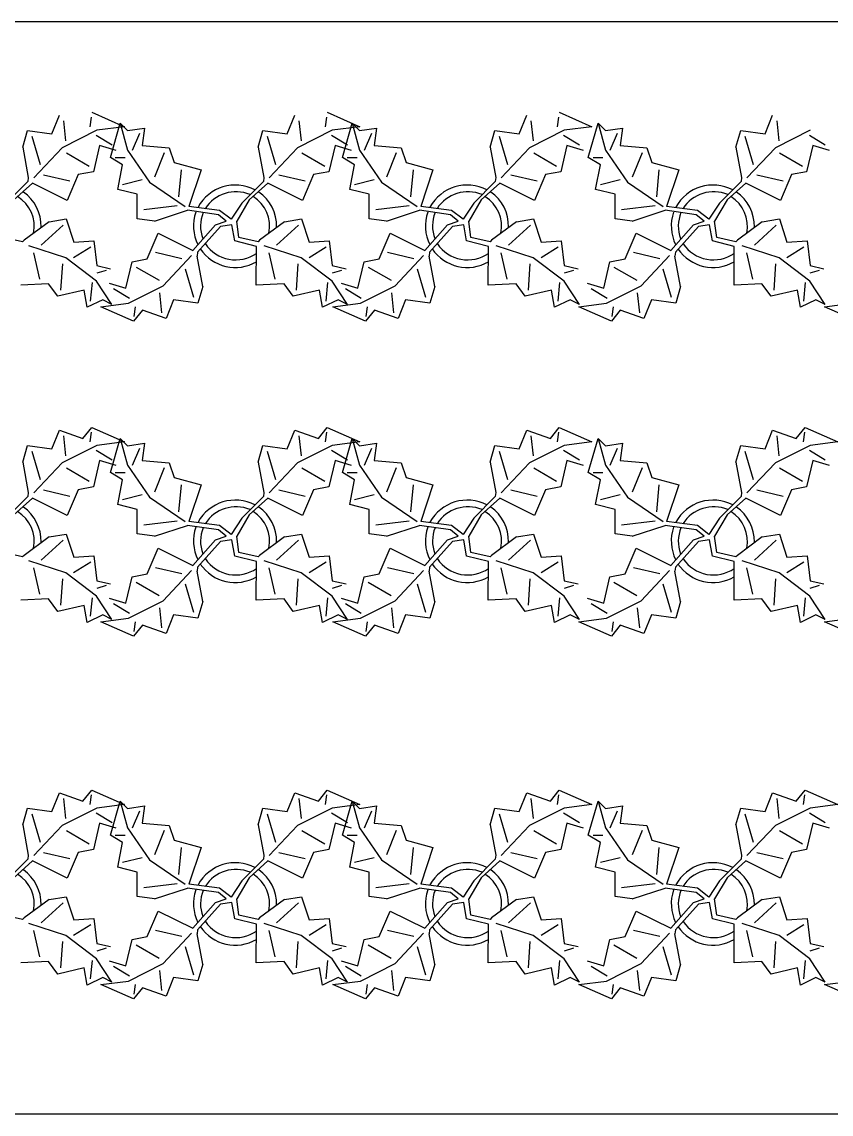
# Model space of a CAD drawing. Header units: inches. Extents: x 8624 to 20537, y 780 to 7738.
# Drawn here: x 10170.1 to 10287, y 7155.8 to 7313.6 of the extents above; entities that cross this region are included whole.
import ezdxf

# ---------------------------------------------------------------- set-up
doc = ezdxf.new("R2010")
doc.units = ezdxf.units.IN
doc.header["$MEASUREMENT"] = 0

msp = doc.modelspace()

# ---------------------------------------------------------------- linework, layer by layer
for p, q in [((10573.53, 7313.57), (9162.9, 7313.57)), ((10573.53, 7155.82), (9175.53, 7155.82))]:
    msp.add_line(p, q)
at = {"color": 114, "linetype": 'Continuous'}
for p, q in [((10180.19, 7300.5), (10184.9, 7298.41)), ((10214.19, 7300.5), (10218.9, 7298.41)), ((10247.69, 7300.5), (10252.4, 7298.41)), ((10174.4, 7297.39), (10175.49, 7300.09)), ((10176.09, 7299.29), (10176.4, 7296.39)), ((10180.09, 7299.8), (10179.9, 7298.4)), ((10182.86, 7293.97), (10184.28, 7298.92)), ((10184.28, 7298.92), (10185.34, 7295.03)), ((10184.28, 7298.92), (10185.34, 7297.86)), ((10208.4, 7297.39), (10209.49, 7300.09)), ((10210.09, 7299.29), (10210.4, 7296.39)), ((10214.09, 7299.8), (10213.9, 7298.4)), ((10216.36, 7293.97), (10217.78, 7298.92)), ((10217.78, 7298.92), (10218.84, 7295.03)), ((10217.78, 7298.92), (10218.84, 7297.86)), ((10241.9, 7297.39), (10242.99, 7300.09)), ((10243.59, 7299.29), (10243.9, 7296.39)), ((10247.59, 7299.8), (10247.4, 7298.4)), ((10251.86, 7293.97), (10253.28, 7298.92)), ((10253.28, 7298.92), (10254.34, 7295.03)), ((10253.28, 7298.92), (10254.34, 7297.86)), ((10277.4, 7297.39), (10278.49, 7300.09)), ((10279.09, 7299.29), (10279.4, 7296.39)), ((10170.2, 7295.48), (10170.9, 7297.88)), ((10170.9, 7297.88), (10174.4, 7297.39)), ((10180.9, 7297.9), (10175.9, 7295.39)), ((10184.9, 7298.41), (10180.9, 7297.9)), ((10185.34, 7297.86), (10187.81, 7298.21)), ((10186.05, 7295.03), (10187.11, 7297.5)), ((10187.81, 7298.21), (10187.46, 7295.73)), ((10204.2, 7295.48), (10204.9, 7297.88)), ((10204.9, 7297.88), (10208.4, 7297.39)), ((10214.9, 7297.9), (10209.9, 7295.39)), ((10218.9, 7298.41), (10214.9, 7297.9)), ((10218.84, 7297.86), (10221.31, 7298.21)), ((10219.55, 7295.03), (10220.61, 7297.5)), ((10221.31, 7298.21), (10220.96, 7295.73)), ((10237.7, 7295.48), (10238.4, 7297.88)), ((10238.4, 7297.88), (10241.9, 7297.39)), ((10248.4, 7297.9), (10243.4, 7295.39)), ((10252.4, 7298.41), (10248.4, 7297.9)), ((10254.34, 7297.86), (10256.81, 7298.21)), ((10255.05, 7295.03), (10256.11, 7297.5)), ((10256.81, 7298.21), (10256.46, 7295.73)), ((10273.2, 7295.48), (10273.9, 7297.88)), ((10273.9, 7297.88), (10277.4, 7297.39)), ((10283.9, 7297.9), (10278.9, 7295.39)), ((10171.5, 7297.08), (10172.71, 7292.98)), ((10181.3, 7295.7), (10180.41, 7291.9)), ((10180.8, 7297.2), (10183.1, 7295.81)), ((10183.7, 7295.01), (10181.3, 7295.7)), ((10187.46, 7295.73), (10191.35, 7295.38)), ((10205.5, 7297.08), (10206.71, 7292.98)), ((10215.3, 7295.7), (10214.41, 7291.9)), ((10214.8, 7297.2), (10217.1, 7295.81)), ((10217.7, 7295.01), (10215.3, 7295.7)), ((10220.96, 7295.73), (10224.85, 7295.38)), ((10239, 7297.08), (10240.21, 7292.98)), ((10248.8, 7295.7), (10247.91, 7291.9)), ((10248.3, 7297.2), (10250.6, 7295.81)), ((10251.2, 7295.01), (10248.8, 7295.7)), ((10256.46, 7295.73), (10260.35, 7295.38)), ((10274.5, 7297.08), (10275.71, 7292.98)), ((10284.3, 7295.7), (10283.41, 7291.9)), ((10283.8, 7297.2), (10286.1, 7295.81)), ((10286.7, 7295.01), (10284.3, 7295.7)), ((10170.2, 7295.48), (10171.01, 7291.08)), ((10175.9, 7295.39), (10171.79, 7291.05)), ((10179.81, 7292.7), (10176.51, 7294.59)), ((10185.34, 7295.03), (10188.52, 7290.43)), ((10190.64, 7294.67), (10189.23, 7291.14)), ((10191.35, 7295.38), (10192.06, 7293.26)), ((10204.2, 7295.48), (10205.01, 7291.08)), ((10209.9, 7295.39), (10205.79, 7291.05)), ((10213.81, 7292.7), (10210.51, 7294.59)), ((10218.84, 7295.03), (10222.02, 7290.43)), ((10224.14, 7294.67), (10222.73, 7291.14)), ((10224.85, 7295.38), (10225.56, 7293.26)), ((10237.7, 7295.48), (10238.51, 7291.08)), ((10243.4, 7295.39), (10239.29, 7291.05)), ((10247.31, 7292.7), (10244.01, 7294.59)), ((10254.34, 7295.03), (10257.52, 7290.43)), ((10259.64, 7294.67), (10258.23, 7291.14)), ((10260.35, 7295.38), (10261.06, 7293.26)), ((10273.2, 7295.48), (10274.01, 7291.08)), ((10278.9, 7295.39), (10274.79, 7291.05)), ((10282.81, 7292.7), (10279.51, 7294.59)), ((10184.63, 7292.91), (10182.86, 7293.97)), ((10183.57, 7293.97), (10184.99, 7293.97)), ((10183.92, 7289.37), (10184.63, 7292.91)), ((10192.06, 7293.26), (10195.95, 7292.2)), ((10218.13, 7292.91), (10216.36, 7293.97)), ((10217.07, 7293.97), (10218.49, 7293.97)), ((10217.42, 7289.37), (10218.13, 7292.91)), ((10225.56, 7293.26), (10229.45, 7292.2)), ((10253.63, 7292.91), (10251.86, 7293.97)), ((10252.57, 7293.97), (10253.99, 7293.97)), ((10252.92, 7289.37), (10253.63, 7292.91)), ((10261.06, 7293.26), (10264.95, 7292.2)), ((10171.01, 7291.08), (10170.95, 7290.51)), ((10173.21, 7291.49), (10177.01, 7290.59)), ((10178.21, 7291.5), (10176.62, 7287.79)), ((10180.41, 7291.9), (10178.21, 7291.5)), ((10192.76, 7288.31), (10193.12, 7292.2)), ((10195.95, 7292.2), (10194.18, 7286.9)), ((10205.01, 7291.08), (10204.95, 7290.51)), ((10207.21, 7291.49), (10211.01, 7290.59)), ((10212.21, 7291.5), (10210.62, 7287.79)), ((10214.41, 7291.9), (10212.21, 7291.5)), ((10226.26, 7288.31), (10226.62, 7292.2)), ((10229.45, 7292.2), (10227.68, 7286.9)), ((10238.51, 7291.08), (10238.45, 7290.51)), ((10240.71, 7291.49), (10244.51, 7290.59)), ((10245.71, 7291.5), (10244.12, 7287.79)), ((10247.91, 7291.9), (10245.71, 7291.5)), ((10261.76, 7288.31), (10262.12, 7292.2)), ((10264.95, 7292.2), (10263.18, 7286.9)), ((10274.01, 7291.08), (10273.95, 7290.51)), ((10276.21, 7291.49), (10280.01, 7290.59)), ((10281.21, 7291.5), (10279.62, 7287.79)), ((10283.41, 7291.9), (10281.21, 7291.5)), ((10170.95, 7290.51), (10167.83, 7287.39)), ((10168.91, 7287.85), (10171.62, 7290.28)), ((10176.62, 7287.79), (10171.62, 7290.28)), ((10184.63, 7290.08), (10187.46, 7290.79)), ((10188.52, 7290.43), (10193.67, 7286.91)), ((10204.95, 7290.51), (10201.83, 7287.39)), ((10202.91, 7287.85), (10205.62, 7290.28)), ((10210.62, 7287.79), (10205.62, 7290.28)), ((10218.13, 7290.08), (10220.96, 7290.79)), ((10222.02, 7290.43), (10227.17, 7286.91)), ((10238.45, 7290.51), (10235.33, 7287.39)), ((10236.41, 7287.85), (10239.12, 7290.28)), ((10244.12, 7287.79), (10239.12, 7290.28)), ((10253.63, 7290.08), (10256.46, 7290.79)), ((10257.52, 7290.43), (10262.67, 7286.91)), ((10273.95, 7290.51), (10270.83, 7287.39)), ((10271.91, 7287.85), (10274.62, 7290.28)), ((10279.62, 7287.79), (10274.62, 7290.28)), ((10186.75, 7288.66), (10183.92, 7289.37)), ((10186.75, 7285.13), (10186.75, 7288.66)), ((10202.91, 7287.85), (10201.11, 7284.79)), ((10220.25, 7288.66), (10217.42, 7289.37)), ((10220.25, 7285.13), (10220.25, 7288.66)), ((10236.41, 7287.85), (10234.61, 7284.79)), ((10255.75, 7288.66), (10252.92, 7289.37)), ((10255.75, 7285.13), (10255.75, 7288.66)), ((10271.91, 7287.85), (10270.11, 7284.79)), ((10192.53, 7286.98), (10187.69, 7286.4)), ((10189.23, 7284.77), (10193.99, 7286.35)), ((10198.47, 7285.7), (10193.99, 7286.35)), ((10198.64, 7286.33), (10194.18, 7286.9)), ((10200.3, 7285.05), (10198.64, 7286.33)), ((10201.83, 7287.39), (10200.3, 7285.05)), ((10226.03, 7286.98), (10221.19, 7286.4)), ((10222.73, 7284.77), (10227.49, 7286.35)), ((10231.97, 7285.7), (10227.49, 7286.35)), ((10232.14, 7286.33), (10227.68, 7286.9)), ((10233.8, 7285.05), (10232.14, 7286.33)), ((10235.33, 7287.39), (10233.8, 7285.05)), ((10261.53, 7286.98), (10256.69, 7286.4)), ((10258.23, 7284.77), (10262.99, 7286.35)), ((10267.47, 7285.7), (10262.99, 7286.35)), ((10267.64, 7286.33), (10263.18, 7286.9)), ((10269.3, 7285.05), (10267.64, 7286.33)), ((10270.83, 7287.39), (10269.3, 7285.05)), ((10174.01, 7284.68), (10170.41, 7282.02)), ((10174.01, 7284.68), (10176.47, 7285.1)), ((10176.47, 7285.1), (10177.57, 7281.74)), ((10189.23, 7284.77), (10186.75, 7285.13)), ((10198.06, 7284.26), (10199.59, 7284.79)), ((10199.59, 7284.79), (10198.47, 7285.7)), ((10201.42, 7282.44), (10201.11, 7284.79)), ((10208.01, 7284.68), (10204.41, 7282.02)), ((10208.01, 7284.68), (10210.47, 7285.1)), ((10210.47, 7285.1), (10211.57, 7281.74)), ((10222.73, 7284.77), (10220.25, 7285.13)), ((10231.56, 7284.26), (10233.09, 7284.79)), ((10233.09, 7284.79), (10231.97, 7285.7)), ((10234.92, 7282.44), (10234.61, 7284.79)), ((10241.51, 7284.68), (10237.91, 7282.02)), ((10241.51, 7284.68), (10243.97, 7285.1)), ((10243.97, 7285.1), (10245.07, 7281.74)), ((10258.23, 7284.77), (10255.75, 7285.13)), ((10267.06, 7284.26), (10268.59, 7284.79)), ((10268.59, 7284.79), (10267.47, 7285.7)), ((10270.42, 7282.44), (10270.11, 7284.79)), ((10277.01, 7284.68), (10273.41, 7282.02)), ((10277.01, 7284.68), (10279.47, 7285.1)), ((10279.47, 7285.1), (10280.57, 7281.74)), ((10176.02, 7284.21), (10172.87, 7281.33)), ((10194.79, 7280.55), (10198.06, 7284.26)), ((10198.77, 7284), (10195.45, 7280.32)), ((10200.4, 7284.26), (10198.77, 7284)), ((10200.81, 7281.92), (10200.4, 7284.26)), ((10210.02, 7284.21), (10206.87, 7281.33)), ((10228.29, 7280.55), (10231.56, 7284.26)), ((10232.27, 7284), (10228.95, 7280.32)), ((10233.9, 7284.26), (10232.27, 7284)), ((10234.31, 7281.92), (10233.9, 7284.26)), ((10243.52, 7284.21), (10240.37, 7281.33)), ((10263.79, 7280.55), (10267.06, 7284.26)), ((10267.77, 7284), (10264.45, 7280.32)), ((10269.4, 7284.26), (10267.77, 7284)), ((10269.81, 7281.92), (10269.4, 7284.26)), ((10279.02, 7284.21), (10275.87, 7281.33)), ((10170.19, 7281.8), (10167.42, 7282.44)), ((10170.41, 7282.02), (10170.19, 7281.8)), ((10177.57, 7281.74), (10180.48, 7281.94)), ((10180.48, 7281.94), (10180.9, 7278.36)), ((10188.19, 7279.33), (10189.78, 7283.04)), ((10189.78, 7283.04), (10194.79, 7280.55)), ((10203.96, 7281.13), (10200.81, 7281.92)), ((10201.42, 7282.44), (10201.42, 7282.44)), ((10204.19, 7281.8), (10201.42, 7282.44)), ((10204.41, 7282.02), (10204.19, 7281.8)), ((10211.57, 7281.74), (10214.48, 7281.94)), ((10214.48, 7281.94), (10214.9, 7278.36)), ((10221.69, 7279.33), (10223.28, 7283.04)), ((10223.28, 7283.04), (10228.29, 7280.55)), ((10237.46, 7281.13), (10234.31, 7281.92)), ((10234.92, 7282.44), (10234.92, 7282.44)), ((10237.69, 7281.8), (10234.92, 7282.44)), ((10237.91, 7282.02), (10237.69, 7281.8)), ((10245.07, 7281.74), (10247.98, 7281.94)), ((10247.98, 7281.94), (10248.4, 7278.36)), ((10257.19, 7279.33), (10258.78, 7283.04)), ((10258.78, 7283.04), (10263.79, 7280.55)), ((10272.96, 7281.13), (10269.81, 7281.92)), ((10270.42, 7282.44), (10270.42, 7282.44)), ((10273.19, 7281.8), (10270.42, 7282.44)), ((10273.41, 7282.02), (10273.19, 7281.8)), ((10280.57, 7281.74), (10283.48, 7281.94)), ((10283.48, 7281.94), (10283.9, 7278.36)), ((10176.43, 7279.51), (10171.08, 7281.24)), ((10171.74, 7280.22), (10172.61, 7276.41)), ((10180.02, 7281.05), (10177.55, 7279.51)), ((10193.19, 7279.35), (10189.39, 7280.24)), ((10195.45, 7280.32), (10195.39, 7279.75)), ((10203.92, 7275.54), (10203.96, 7281.13)), ((10210.43, 7279.51), (10205.08, 7281.24)), ((10205.74, 7280.22), (10206.61, 7276.41)), ((10214.02, 7281.05), (10211.55, 7279.51)), ((10226.69, 7279.35), (10222.89, 7280.24)), ((10228.95, 7280.32), (10228.89, 7279.75)), ((10237.42, 7275.54), (10237.46, 7281.13)), ((10243.93, 7279.51), (10238.58, 7281.24)), ((10239.24, 7280.22), (10240.11, 7276.41)), ((10247.52, 7281.05), (10245.05, 7279.51)), ((10262.19, 7279.35), (10258.39, 7280.24)), ((10264.45, 7280.32), (10264.39, 7279.75)), ((10272.92, 7275.54), (10272.96, 7281.13)), ((10279.43, 7279.51), (10274.08, 7281.24)), ((10274.74, 7280.22), (10275.61, 7276.41)), ((10283.02, 7281.05), (10280.55, 7279.51)), ((10175.73, 7274.82), (10175.98, 7278.62)), ((10180.88, 7276.13), (10176.43, 7279.51)), ((10180.9, 7278.36), (10182.9, 7277.9)), ((10185.1, 7275.13), (10185.99, 7278.93)), ((10185.99, 7278.93), (10188.19, 7279.33)), ((10190.5, 7275.44), (10194.6, 7279.83)), ((10196.2, 7275.35), (10195.39, 7279.75)), ((10209.73, 7274.82), (10209.98, 7278.62)), ((10214.88, 7276.13), (10210.43, 7279.51)), ((10214.9, 7278.36), (10216.9, 7277.9)), ((10218.6, 7275.13), (10219.49, 7278.93)), ((10219.49, 7278.93), (10221.69, 7279.33)), ((10224, 7275.44), (10228.1, 7279.83)), ((10229.7, 7275.35), (10228.89, 7279.75)), ((10243.23, 7274.82), (10243.48, 7278.62)), ((10248.38, 7276.13), (10243.93, 7279.51)), ((10248.4, 7278.36), (10250.4, 7277.9)), ((10254.1, 7275.13), (10254.99, 7278.93)), ((10254.99, 7278.93), (10257.19, 7279.33)), ((10259.5, 7275.44), (10263.6, 7279.83)), ((10265.2, 7275.35), (10264.39, 7279.75)), ((10278.73, 7274.82), (10278.98, 7278.62)), ((10283.88, 7276.13), (10279.43, 7279.51)), ((10283.9, 7278.36), (10285.9, 7277.9)), ((10182.23, 7277.68), (10180.89, 7277.25)), ((10186.59, 7278.13), (10189.9, 7276.24)), ((10194.9, 7273.75), (10193.69, 7277.85)), ((10216.23, 7277.68), (10214.89, 7277.25)), ((10220.09, 7278.13), (10223.4, 7276.24)), ((10228.4, 7273.75), (10227.19, 7277.85)), ((10249.73, 7277.68), (10248.39, 7277.25)), ((10255.59, 7278.13), (10258.9, 7276.24)), ((10263.9, 7273.75), (10262.69, 7277.85)), ((10285.23, 7277.68), (10283.89, 7277.25)), ((10173.94, 7275.73), (10169.92, 7275.54)), ((10175.27, 7273.93), (10173.94, 7275.73)), ((10180.21, 7275.91), (10179.96, 7273.23)), ((10183.09, 7272.76), (10180.88, 7276.13)), ((10182.7, 7275.82), (10185.1, 7275.13)), ((10185.5, 7272.93), (10190.5, 7275.44)), ((10196.2, 7275.35), (10195.5, 7272.95)), ((10207.94, 7275.73), (10203.92, 7275.54)), ((10209.27, 7273.93), (10207.94, 7275.73)), ((10214.21, 7275.91), (10213.96, 7273.23)), ((10217.09, 7272.76), (10214.88, 7276.13)), ((10216.2, 7275.82), (10218.6, 7275.13)), ((10219, 7272.93), (10224, 7275.44)), ((10229.7, 7275.35), (10229, 7272.95)), ((10241.44, 7275.73), (10237.42, 7275.54)), ((10242.77, 7273.93), (10241.44, 7275.73)), ((10247.71, 7275.91), (10247.46, 7273.23)), ((10250.59, 7272.76), (10248.38, 7276.13)), ((10251.7, 7275.82), (10254.1, 7275.13)), ((10254.5, 7272.93), (10259.5, 7275.44)), ((10265.2, 7275.35), (10264.5, 7272.95)), ((10276.94, 7275.73), (10272.92, 7275.54)), ((10278.27, 7273.93), (10276.94, 7275.73)), ((10283.21, 7275.91), (10282.96, 7273.23)), ((10286.09, 7272.76), (10283.88, 7276.13)), ((10179.08, 7274.8), (10175.27, 7273.93)), ((10179.51, 7272.34), (10179.08, 7274.8)), ((10185.6, 7273.63), (10183.3, 7275.02)), ((10190.31, 7271.54), (10190, 7274.44)), ((10213.08, 7274.8), (10209.27, 7273.93)), ((10213.51, 7272.34), (10213.08, 7274.8)), ((10219.1, 7273.63), (10216.8, 7275.02)), ((10223.81, 7271.54), (10223.5, 7274.44)), ((10246.58, 7274.8), (10242.77, 7273.93)), ((10247.01, 7272.34), (10246.58, 7274.8)), ((10254.6, 7273.63), (10252.3, 7275.02)), ((10259.31, 7271.54), (10259, 7274.44)), ((10282.08, 7274.8), (10278.27, 7273.93)), ((10282.51, 7272.34), (10282.08, 7274.8)), ((10181.75, 7273.44), (10179.51, 7272.34)), ((10181.5, 7272.42), (10185.5, 7272.93)), ((10186.21, 7270.33), (10181.5, 7272.42)), ((10183.09, 7272.76), (10181.75, 7273.44)), ((10186.31, 7271.03), (10186.5, 7272.43)), ((10192, 7273.44), (10190.91, 7270.74)), ((10195.5, 7272.95), (10192, 7273.44)), ((10215.75, 7273.44), (10213.51, 7272.34)), ((10215, 7272.42), (10219, 7272.93)), ((10219.71, 7270.33), (10215, 7272.42)), ((10217.09, 7272.76), (10215.75, 7273.44)), ((10219.81, 7271.03), (10220, 7272.43)), ((10225.5, 7273.44), (10224.41, 7270.74)), ((10229, 7272.95), (10225.5, 7273.44)), ((10249.25, 7273.44), (10247.01, 7272.34)), ((10250.59, 7272.76), (10249.25, 7273.44)), ((10250.5, 7272.42), (10254.5, 7272.93)), ((10255.21, 7270.33), (10250.5, 7272.42)), ((10255.31, 7271.03), (10255.5, 7272.43)), ((10261, 7273.44), (10259.91, 7270.74)), ((10264.5, 7272.95), (10261, 7273.44)), ((10284.75, 7273.44), (10282.51, 7272.34)), ((10286.09, 7272.76), (10284.75, 7273.44)), ((10286, 7272.42), (10290, 7272.93)), ((10290.71, 7270.33), (10286, 7272.42)), ((10187.5, 7271.93), (10186.21, 7270.33)), ((10190.91, 7270.74), (10187.5, 7271.93)), ((10221, 7271.93), (10219.71, 7270.33)), ((10224.41, 7270.74), (10221, 7271.93)), ((10256.5, 7271.93), (10255.21, 7270.33)), ((10259.91, 7270.74), (10256.5, 7271.93)), ((10178.9, 7253.4), (10180.19, 7255)), ((10180.19, 7255), (10184.9, 7252.91)), ((10212.9, 7253.4), (10214.19, 7255)), ((10214.19, 7255), (10218.9, 7252.91)), ((10246.4, 7253.4), (10247.69, 7255)), ((10247.69, 7255), (10252.4, 7252.91)), ((10281.9, 7253.4), (10283.19, 7255)), ((10283.19, 7255), (10287.9, 7252.91)), ((10174.4, 7251.89), (10175.49, 7254.59)), ((10175.49, 7254.59), (10178.9, 7253.4)), ((10176.09, 7253.79), (10176.4, 7250.89)), ((10180.09, 7254.3), (10179.9, 7252.9)), ((10182.86, 7248.47), (10184.28, 7253.42)), ((10184.28, 7253.42), (10185.34, 7249.53)), ((10184.28, 7253.42), (10185.34, 7252.36)), ((10208.4, 7251.89), (10209.49, 7254.59)), ((10209.49, 7254.59), (10212.9, 7253.4)), ((10210.09, 7253.79), (10210.4, 7250.89)), ((10214.09, 7254.3), (10213.9, 7252.9)), ((10216.36, 7248.47), (10217.78, 7253.42)), ((10217.78, 7253.42), (10218.84, 7249.53)), ((10217.78, 7253.42), (10218.84, 7252.36)), ((10241.9, 7251.89), (10242.99, 7254.59)), ((10242.99, 7254.59), (10246.4, 7253.4)), ((10243.59, 7253.79), (10243.9, 7250.89)), ((10247.59, 7254.3), (10247.4, 7252.9)), ((10251.86, 7248.47), (10253.28, 7253.42)), ((10253.28, 7253.42), (10254.34, 7249.53)), ((10253.28, 7253.42), (10254.34, 7252.36)), ((10277.4, 7251.89), (10278.49, 7254.59)), ((10278.49, 7254.59), (10281.9, 7253.4)), ((10279.09, 7253.79), (10279.4, 7250.89)), ((10283.09, 7254.3), (10282.9, 7252.9)), ((10170.2, 7249.98), (10170.9, 7252.38)), ((10170.9, 7252.38), (10174.4, 7251.89)), ((10171.5, 7251.58), (10172.71, 7247.48)), ((10180.9, 7252.4), (10175.9, 7249.89)), ((10180.8, 7251.7), (10183.1, 7250.31)), ((10184.9, 7252.91), (10180.9, 7252.4)), ((10185.34, 7252.36), (10187.81, 7252.71)), ((10186.05, 7249.53), (10187.11, 7252)), ((10187.81, 7252.71), (10187.46, 7250.23)), ((10204.2, 7249.98), (10204.9, 7252.38)), ((10204.9, 7252.38), (10208.4, 7251.89)), ((10205.5, 7251.58), (10206.71, 7247.48)), ((10214.9, 7252.4), (10209.9, 7249.89)), ((10214.8, 7251.7), (10217.1, 7250.31)), ((10218.9, 7252.91), (10214.9, 7252.4)), ((10218.84, 7252.36), (10221.31, 7252.71)), ((10219.55, 7249.53), (10220.61, 7252)), ((10221.31, 7252.71), (10220.96, 7250.23)), ((10237.7, 7249.98), (10238.4, 7252.38)), ((10238.4, 7252.38), (10241.9, 7251.89)), ((10239, 7251.58), (10240.21, 7247.48)), ((10248.4, 7252.4), (10243.4, 7249.89)), ((10248.3, 7251.7), (10250.6, 7250.31)), ((10252.4, 7252.91), (10248.4, 7252.4)), ((10254.34, 7252.36), (10256.81, 7252.71)), ((10255.05, 7249.53), (10256.11, 7252)), ((10256.81, 7252.71), (10256.46, 7250.23)), ((10273.2, 7249.98), (10273.9, 7252.38)), ((10273.9, 7252.38), (10277.4, 7251.89)), ((10274.5, 7251.58), (10275.71, 7247.48)), ((10283.9, 7252.4), (10278.9, 7249.89)), ((10283.8, 7251.7), (10286.1, 7250.31)), ((10287.9, 7252.91), (10283.9, 7252.4)), ((10170.2, 7249.98), (10171.01, 7245.58)), ((10181.3, 7250.2), (10180.41, 7246.4)), ((10183.7, 7249.51), (10181.3, 7250.2)), ((10187.46, 7250.23), (10191.35, 7249.88)), ((10204.2, 7249.98), (10205.01, 7245.58)), ((10215.3, 7250.2), (10214.41, 7246.4)), ((10217.7, 7249.51), (10215.3, 7250.2)), ((10220.96, 7250.23), (10224.85, 7249.88)), ((10237.7, 7249.98), (10238.51, 7245.58)), ((10248.8, 7250.2), (10247.91, 7246.4)), ((10251.2, 7249.51), (10248.8, 7250.2)), ((10256.46, 7250.23), (10260.35, 7249.88)), ((10273.2, 7249.98), (10274.01, 7245.58)), ((10284.3, 7250.2), (10283.41, 7246.4)), ((10286.7, 7249.51), (10284.3, 7250.2)), ((10175.9, 7249.89), (10171.79, 7245.55)), ((10179.81, 7247.2), (10176.51, 7249.09)), ((10184.63, 7247.41), (10182.86, 7248.47)), ((10183.57, 7248.47), (10184.99, 7248.47)), ((10185.34, 7249.53), (10188.52, 7244.93)), ((10190.64, 7249.17), (10189.23, 7245.64)), ((10191.35, 7249.88), (10192.06, 7247.76)), ((10209.9, 7249.89), (10205.79, 7245.55)), ((10213.81, 7247.2), (10210.51, 7249.09)), ((10218.13, 7247.41), (10216.36, 7248.47)), ((10217.07, 7248.47), (10218.49, 7248.47)), ((10218.84, 7249.53), (10222.02, 7244.93)), ((10224.14, 7249.17), (10222.73, 7245.64)), ((10224.85, 7249.88), (10225.56, 7247.76)), ((10243.4, 7249.89), (10239.29, 7245.55)), ((10247.31, 7247.2), (10244.01, 7249.09)), ((10253.63, 7247.41), (10251.86, 7248.47)), ((10252.57, 7248.47), (10253.99, 7248.47)), ((10254.34, 7249.53), (10257.52, 7244.93)), ((10259.64, 7249.17), (10258.23, 7245.64)), ((10260.35, 7249.88), (10261.06, 7247.76)), ((10278.9, 7249.89), (10274.79, 7245.55)), ((10282.81, 7247.2), (10279.51, 7249.09)), ((10183.92, 7243.87), (10184.63, 7247.41)), ((10192.06, 7247.76), (10195.95, 7246.7)), ((10217.42, 7243.87), (10218.13, 7247.41)), ((10225.56, 7247.76), (10229.45, 7246.7)), ((10252.92, 7243.87), (10253.63, 7247.41)), ((10261.06, 7247.76), (10264.95, 7246.7)), ((10171.01, 7245.58), (10170.95, 7245.01)), ((10173.21, 7245.99), (10177.01, 7245.09)), ((10178.21, 7246), (10176.62, 7242.29)), ((10180.41, 7246.4), (10178.21, 7246)), ((10184.63, 7244.58), (10187.46, 7245.29)), ((10192.76, 7242.81), (10193.12, 7246.7)), ((10195.95, 7246.7), (10194.18, 7241.4)), ((10205.01, 7245.58), (10204.95, 7245.01)), ((10207.21, 7245.99), (10211.01, 7245.09)), ((10212.21, 7246), (10210.62, 7242.29)), ((10214.41, 7246.4), (10212.21, 7246)), ((10218.13, 7244.58), (10220.96, 7245.29)), ((10226.26, 7242.81), (10226.62, 7246.7)), ((10229.45, 7246.7), (10227.68, 7241.4)), ((10238.51, 7245.58), (10238.45, 7245.01)), ((10240.71, 7245.99), (10244.51, 7245.09)), ((10245.71, 7246), (10244.12, 7242.29)), ((10247.91, 7246.4), (10245.71, 7246)), ((10253.63, 7244.58), (10256.46, 7245.29)), ((10261.76, 7242.81), (10262.12, 7246.7)), ((10264.95, 7246.7), (10263.18, 7241.4)), ((10274.01, 7245.58), (10273.95, 7245.01)), ((10276.21, 7245.99), (10280.01, 7245.09)), ((10281.21, 7246), (10279.62, 7242.29)), ((10283.41, 7246.4), (10281.21, 7246)), ((10170.95, 7245.01), (10167.83, 7241.89)), ((10168.91, 7242.35), (10171.62, 7244.78)), ((10176.62, 7242.29), (10171.62, 7244.78)), ((10186.75, 7243.16), (10183.92, 7243.87)), ((10188.52, 7244.93), (10193.67, 7241.41)), ((10204.95, 7245.01), (10201.83, 7241.89)), ((10202.91, 7242.35), (10205.62, 7244.78)), ((10210.62, 7242.29), (10205.62, 7244.78)), ((10220.25, 7243.16), (10217.42, 7243.87)), ((10222.02, 7244.93), (10227.17, 7241.41)), ((10238.45, 7245.01), (10235.33, 7241.89)), ((10236.41, 7242.35), (10239.12, 7244.78)), ((10244.12, 7242.29), (10239.12, 7244.78)), ((10255.75, 7243.16), (10252.92, 7243.87)), ((10257.52, 7244.93), (10262.67, 7241.41)), ((10273.95, 7245.01), (10270.83, 7241.89)), ((10271.91, 7242.35), (10274.62, 7244.78)), ((10279.62, 7242.29), (10274.62, 7244.78)), ((10186.75, 7239.63), (10186.75, 7243.16)), ((10202.91, 7242.35), (10201.11, 7239.29)), ((10220.25, 7239.63), (10220.25, 7243.16)), ((10236.41, 7242.35), (10234.61, 7239.29)), ((10255.75, 7239.63), (10255.75, 7243.16)), ((10271.91, 7242.35), (10270.11, 7239.29)), ((10192.53, 7241.48), (10187.69, 7240.9)), ((10189.23, 7239.27), (10193.99, 7240.85)), ((10198.47, 7240.2), (10193.99, 7240.85)), ((10198.64, 7240.83), (10194.18, 7241.4)), ((10200.3, 7239.55), (10198.64, 7240.83)), ((10201.83, 7241.89), (10200.3, 7239.55)), ((10226.03, 7241.48), (10221.19, 7240.9)), ((10222.73, 7239.27), (10227.49, 7240.85)), ((10231.97, 7240.2), (10227.49, 7240.85)), ((10232.14, 7240.83), (10227.68, 7241.4)), ((10233.8, 7239.55), (10232.14, 7240.83)), ((10235.33, 7241.89), (10233.8, 7239.55)), ((10261.53, 7241.48), (10256.69, 7240.9)), ((10258.23, 7239.27), (10262.99, 7240.85)), ((10267.47, 7240.2), (10262.99, 7240.85)), ((10267.64, 7240.83), (10263.18, 7241.4)), ((10269.3, 7239.55), (10267.64, 7240.83)), ((10270.83, 7241.89), (10269.3, 7239.55)), ((10174.01, 7239.18), (10170.41, 7236.52)), ((10174.01, 7239.18), (10176.47, 7239.6)), ((10176.47, 7239.6), (10177.57, 7236.24)), ((10189.23, 7239.27), (10186.75, 7239.63)), ((10198.06, 7238.76), (10199.59, 7239.29)), ((10199.59, 7239.29), (10198.47, 7240.2)), ((10201.42, 7236.94), (10201.11, 7239.29)), ((10208.01, 7239.18), (10204.41, 7236.52)), ((10208.01, 7239.18), (10210.47, 7239.6)), ((10210.47, 7239.6), (10211.57, 7236.24)), ((10222.73, 7239.27), (10220.25, 7239.63)), ((10231.56, 7238.76), (10233.09, 7239.29)), ((10233.09, 7239.29), (10231.97, 7240.2)), ((10234.92, 7236.94), (10234.61, 7239.29)), ((10241.51, 7239.18), (10237.91, 7236.52)), ((10241.51, 7239.18), (10243.97, 7239.6)), ((10243.97, 7239.6), (10245.07, 7236.24)), ((10258.23, 7239.27), (10255.75, 7239.63)), ((10267.06, 7238.76), (10268.59, 7239.29)), ((10268.59, 7239.29), (10267.47, 7240.2)), ((10270.42, 7236.94), (10270.11, 7239.29)), ((10277.01, 7239.18), (10273.41, 7236.52)), ((10277.01, 7239.18), (10279.47, 7239.6)), ((10279.47, 7239.6), (10280.57, 7236.24)), ((10176.02, 7238.71), (10172.87, 7235.83)), ((10188.19, 7233.83), (10189.78, 7237.54)), ((10189.78, 7237.54), (10194.79, 7235.05)), ((10194.79, 7235.05), (10198.06, 7238.76)), ((10198.77, 7238.5), (10195.45, 7234.82)), ((10200.4, 7238.76), (10198.77, 7238.5)), ((10200.81, 7236.42), (10200.4, 7238.76)), ((10210.02, 7238.71), (10206.87, 7235.83)), ((10221.69, 7233.83), (10223.28, 7237.54)), ((10223.28, 7237.54), (10228.29, 7235.05)), ((10228.29, 7235.05), (10231.56, 7238.76)), ((10232.27, 7238.5), (10228.95, 7234.82)), ((10233.9, 7238.76), (10232.27, 7238.5)), ((10234.31, 7236.42), (10233.9, 7238.76)), ((10243.52, 7238.71), (10240.37, 7235.83)), ((10257.19, 7233.83), (10258.78, 7237.54)), ((10258.78, 7237.54), (10263.79, 7235.05)), ((10263.79, 7235.05), (10267.06, 7238.76)), ((10267.77, 7238.5), (10264.45, 7234.82)), ((10269.4, 7238.76), (10267.77, 7238.5)), ((10269.81, 7236.42), (10269.4, 7238.76)), ((10279.02, 7238.71), (10275.87, 7235.83)), ((10170.19, 7236.3), (10167.42, 7236.94)), ((10170.41, 7236.52), (10170.19, 7236.3)), ((10176.43, 7234.01), (10171.08, 7235.74)), ((10177.57, 7236.24), (10180.48, 7236.44)), ((10180.48, 7236.44), (10180.9, 7232.86)), ((10203.96, 7235.63), (10200.81, 7236.42)), ((10201.42, 7236.94), (10201.42, 7236.94)), ((10204.19, 7236.3), (10201.42, 7236.94)), ((10204.41, 7236.52), (10204.19, 7236.3)), ((10210.43, 7234.01), (10205.08, 7235.74)), ((10211.57, 7236.24), (10214.48, 7236.44)), ((10214.48, 7236.44), (10214.9, 7232.86)), ((10237.46, 7235.63), (10234.31, 7236.42)), ((10234.92, 7236.94), (10234.92, 7236.94)), ((10237.69, 7236.3), (10234.92, 7236.94)), ((10237.91, 7236.52), (10237.69, 7236.3)), ((10243.93, 7234.01), (10238.58, 7235.74)), ((10245.07, 7236.24), (10247.98, 7236.44)), ((10247.98, 7236.44), (10248.4, 7232.86)), ((10272.96, 7235.63), (10269.81, 7236.42)), ((10270.42, 7236.94), (10270.42, 7236.94)), ((10273.19, 7236.3), (10270.42, 7236.94)), ((10273.41, 7236.52), (10273.19, 7236.3)), ((10279.43, 7234.01), (10274.08, 7235.74)), ((10280.57, 7236.24), (10283.48, 7236.44)), ((10283.48, 7236.44), (10283.9, 7232.86)), ((10171.74, 7234.72), (10172.61, 7230.91)), ((10180.02, 7235.55), (10177.55, 7234.01)), ((10193.19, 7233.85), (10189.39, 7234.74)), ((10190.5, 7229.94), (10194.6, 7234.33)), ((10195.45, 7234.82), (10195.39, 7234.25)), ((10196.2, 7229.85), (10195.39, 7234.25)), ((10203.92, 7230.04), (10203.96, 7235.63)), ((10205.74, 7234.72), (10206.61, 7230.91)), ((10214.02, 7235.55), (10211.55, 7234.01)), ((10226.69, 7233.85), (10222.89, 7234.74)), ((10224, 7229.94), (10228.1, 7234.33)), ((10228.95, 7234.82), (10228.89, 7234.25)), ((10229.7, 7229.85), (10228.89, 7234.25)), ((10237.42, 7230.04), (10237.46, 7235.63)), ((10239.24, 7234.72), (10240.11, 7230.91)), ((10247.52, 7235.55), (10245.05, 7234.01)), ((10262.19, 7233.85), (10258.39, 7234.74)), ((10259.5, 7229.94), (10263.6, 7234.33)), ((10264.45, 7234.82), (10264.39, 7234.25)), ((10265.2, 7229.85), (10264.39, 7234.25)), ((10272.92, 7230.04), (10272.96, 7235.63)), ((10274.74, 7234.72), (10275.61, 7230.91)), ((10283.02, 7235.55), (10280.55, 7234.01)), ((10175.73, 7229.32), (10175.98, 7233.12)), ((10180.88, 7230.63), (10176.43, 7234.01)), ((10180.9, 7232.86), (10182.9, 7232.4)), ((10185.1, 7229.63), (10185.99, 7233.43)), ((10185.99, 7233.43), (10188.19, 7233.83)), ((10186.59, 7232.63), (10189.9, 7230.74)), ((10209.73, 7229.32), (10209.98, 7233.12)), ((10214.88, 7230.63), (10210.43, 7234.01)), ((10214.9, 7232.86), (10216.9, 7232.4)), ((10218.6, 7229.63), (10219.49, 7233.43)), ((10219.49, 7233.43), (10221.69, 7233.83)), ((10220.09, 7232.63), (10223.4, 7230.74)), ((10243.23, 7229.32), (10243.48, 7233.12)), ((10248.38, 7230.63), (10243.93, 7234.01)), ((10248.4, 7232.86), (10250.4, 7232.4)), ((10254.1, 7229.63), (10254.99, 7233.43)), ((10254.99, 7233.43), (10257.19, 7233.83)), ((10255.59, 7232.63), (10258.9, 7230.74)), ((10278.73, 7229.32), (10278.98, 7233.12)), ((10283.88, 7230.63), (10279.43, 7234.01)), ((10283.9, 7232.86), (10285.9, 7232.4)), ((10182.23, 7232.18), (10180.89, 7231.75)), ((10194.9, 7228.25), (10193.69, 7232.35)), ((10216.23, 7232.18), (10214.89, 7231.75)), ((10228.4, 7228.25), (10227.19, 7232.35)), ((10249.73, 7232.18), (10248.39, 7231.75)), ((10263.9, 7228.25), (10262.69, 7232.35)), ((10285.23, 7232.18), (10283.89, 7231.75)), ((10173.94, 7230.23), (10169.92, 7230.04)), ((10175.27, 7228.43), (10173.94, 7230.23)), ((10180.21, 7230.41), (10179.96, 7227.73)), ((10183.09, 7227.26), (10180.88, 7230.63)), ((10182.7, 7230.32), (10185.1, 7229.63)), ((10185.6, 7228.13), (10183.3, 7229.52)), ((10185.5, 7227.43), (10190.5, 7229.94)), ((10196.2, 7229.85), (10195.5, 7227.45)), ((10207.94, 7230.23), (10203.92, 7230.04)), ((10209.27, 7228.43), (10207.94, 7230.23)), ((10214.21, 7230.41), (10213.96, 7227.73)), ((10217.09, 7227.26), (10214.88, 7230.63)), ((10216.2, 7230.32), (10218.6, 7229.63)), ((10219.1, 7228.13), (10216.8, 7229.52)), ((10219, 7227.43), (10224, 7229.94)), ((10229.7, 7229.85), (10229, 7227.45)), ((10241.44, 7230.23), (10237.42, 7230.04)), ((10242.77, 7228.43), (10241.44, 7230.23)), ((10247.71, 7230.41), (10247.46, 7227.73)), ((10250.59, 7227.26), (10248.38, 7230.63)), ((10251.7, 7230.32), (10254.1, 7229.63)), ((10254.6, 7228.13), (10252.3, 7229.52)), ((10254.5, 7227.43), (10259.5, 7229.94)), ((10265.2, 7229.85), (10264.5, 7227.45)), ((10276.94, 7230.23), (10272.92, 7230.04)), ((10278.27, 7228.43), (10276.94, 7230.23)), ((10283.21, 7230.41), (10282.96, 7227.73)), ((10286.09, 7227.26), (10283.88, 7230.63)), ((10179.08, 7229.3), (10175.27, 7228.43)), ((10179.51, 7226.84), (10179.08, 7229.3)), ((10181.75, 7227.94), (10179.51, 7226.84)), ((10183.09, 7227.26), (10181.75, 7227.94)), ((10190.31, 7226.04), (10190, 7228.94)), ((10192, 7227.94), (10190.91, 7225.24)), ((10195.5, 7227.45), (10192, 7227.94)), ((10213.08, 7229.3), (10209.27, 7228.43)), ((10213.51, 7226.84), (10213.08, 7229.3)), ((10215.75, 7227.94), (10213.51, 7226.84)), ((10217.09, 7227.26), (10215.75, 7227.94)), ((10223.81, 7226.04), (10223.5, 7228.94)), ((10225.5, 7227.94), (10224.41, 7225.24)), ((10229, 7227.45), (10225.5, 7227.94)), ((10246.58, 7229.3), (10242.77, 7228.43)), ((10247.01, 7226.84), (10246.58, 7229.3)), ((10249.25, 7227.94), (10247.01, 7226.84)), ((10250.59, 7227.26), (10249.25, 7227.94)), ((10259.31, 7226.04), (10259, 7228.94)), ((10261, 7227.94), (10259.91, 7225.24)), ((10264.5, 7227.45), (10261, 7227.94)), ((10282.08, 7229.3), (10278.27, 7228.43)), ((10282.51, 7226.84), (10282.08, 7229.3)), ((10284.75, 7227.94), (10282.51, 7226.84)), ((10286.09, 7227.26), (10284.75, 7227.94)), ((10181.5, 7226.92), (10185.5, 7227.43)), ((10186.21, 7224.83), (10181.5, 7226.92)), ((10187.5, 7226.43), (10186.21, 7224.83)), ((10186.31, 7225.53), (10186.5, 7226.93)), ((10190.91, 7225.24), (10187.5, 7226.43)), ((10215, 7226.92), (10219, 7227.43)), ((10219.71, 7224.83), (10215, 7226.92)), ((10221, 7226.43), (10219.71, 7224.83)), ((10219.81, 7225.53), (10220, 7226.93)), ((10224.41, 7225.24), (10221, 7226.43)), ((10250.5, 7226.92), (10254.5, 7227.43)), ((10255.21, 7224.83), (10250.5, 7226.92)), ((10256.5, 7226.43), (10255.21, 7224.83)), ((10255.31, 7225.53), (10255.5, 7226.93)), ((10259.91, 7225.24), (10256.5, 7226.43)), ((10286, 7226.92), (10290, 7227.43)), ((10290.71, 7224.83), (10286, 7226.92)), ((10178.9, 7201.02), (10180.19, 7202.63)), ((10180.19, 7202.63), (10184.9, 7200.54)), ((10212.9, 7201.02), (10214.19, 7202.63)), ((10214.19, 7202.63), (10218.9, 7200.54)), ((10246.4, 7201.02), (10247.69, 7202.63)), ((10247.69, 7202.63), (10252.4, 7200.54)), ((10281.9, 7201.02), (10283.19, 7202.63)), ((10283.19, 7202.63), (10287.9, 7200.54)), ((10174.4, 7199.51), (10175.49, 7202.22)), ((10175.49, 7202.22), (10178.9, 7201.02)), ((10176.09, 7201.42), (10176.4, 7198.52)), ((10180.09, 7201.93), (10179.9, 7200.53)), ((10182.86, 7196.09), (10184.28, 7201.04)), ((10184.28, 7201.04), (10185.34, 7197.15)), ((10184.28, 7201.04), (10185.34, 7199.98)), ((10208.4, 7199.51), (10209.49, 7202.22)), ((10209.49, 7202.22), (10212.9, 7201.02)), ((10210.09, 7201.42), (10210.4, 7198.52)), ((10214.09, 7201.93), (10213.9, 7200.53)), ((10216.36, 7196.09), (10217.78, 7201.04)), ((10217.78, 7201.04), (10218.84, 7197.15)), ((10217.78, 7201.04), (10218.84, 7199.98)), ((10241.9, 7199.51), (10242.99, 7202.22)), ((10242.99, 7202.22), (10246.4, 7201.02)), ((10243.59, 7201.42), (10243.9, 7198.52)), ((10247.59, 7201.93), (10247.4, 7200.53)), ((10251.86, 7196.09), (10253.28, 7201.04)), ((10253.28, 7201.04), (10254.34, 7197.15)), ((10253.28, 7201.04), (10254.34, 7199.98)), ((10277.4, 7199.51), (10278.49, 7202.22)), ((10278.49, 7202.22), (10281.9, 7201.02)), ((10279.09, 7201.42), (10279.4, 7198.52)), ((10283.09, 7201.93), (10282.9, 7200.53)), ((10170.2, 7197.6), (10170.9, 7200.01)), ((10170.9, 7200.01), (10174.4, 7199.51)), ((10180.9, 7200.03), (10175.9, 7197.52)), ((10184.9, 7200.54), (10180.9, 7200.03)), ((10185.34, 7199.98), (10187.81, 7200.34)), ((10186.05, 7197.15), (10187.11, 7199.63)), ((10187.81, 7200.34), (10187.46, 7197.86)), ((10204.2, 7197.6), (10204.9, 7200.01)), ((10204.9, 7200.01), (10208.4, 7199.51)), ((10214.9, 7200.03), (10209.9, 7197.52)), ((10218.9, 7200.54), (10214.9, 7200.03)), ((10218.84, 7199.98), (10221.31, 7200.34)), ((10219.55, 7197.15), (10220.61, 7199.63)), ((10221.31, 7200.34), (10220.96, 7197.86)), ((10237.7, 7197.6), (10238.4, 7200.01)), ((10238.4, 7200.01), (10241.9, 7199.51)), ((10248.4, 7200.03), (10243.4, 7197.52)), ((10252.4, 7200.54), (10248.4, 7200.03)), ((10254.34, 7199.98), (10256.81, 7200.34)), ((10255.05, 7197.15), (10256.11, 7199.63)), ((10256.81, 7200.34), (10256.46, 7197.86)), ((10273.2, 7197.6), (10273.9, 7200.01)), ((10273.9, 7200.01), (10277.4, 7199.51)), ((10283.9, 7200.03), (10278.9, 7197.52)), ((10287.9, 7200.54), (10283.9, 7200.03)), ((10171.5, 7199.21), (10172.71, 7195.11)), ((10180.8, 7199.33), (10183.1, 7197.93)), ((10205.5, 7199.21), (10206.71, 7195.11)), ((10214.8, 7199.33), (10217.1, 7197.93)), ((10239, 7199.21), (10240.21, 7195.11)), ((10248.3, 7199.33), (10250.6, 7197.93)), ((10274.5, 7199.21), (10275.71, 7195.11)), ((10283.8, 7199.33), (10286.1, 7197.93)), ((10170.2, 7197.6), (10171.01, 7193.21)), ((10175.9, 7197.52), (10171.79, 7193.17)), ((10179.81, 7194.83), (10176.51, 7196.72)), ((10181.3, 7197.83), (10180.41, 7194.03)), ((10183.7, 7197.13), (10181.3, 7197.83)), ((10185.34, 7197.15), (10188.52, 7192.56)), ((10187.46, 7197.86), (10191.35, 7197.51)), ((10190.64, 7196.8), (10189.23, 7193.26)), ((10191.35, 7197.51), (10192.06, 7195.39)), ((10204.2, 7197.6), (10205.01, 7193.21)), ((10209.9, 7197.52), (10205.79, 7193.17)), ((10213.81, 7194.83), (10210.51, 7196.72)), ((10215.3, 7197.83), (10214.41, 7194.03)), ((10217.7, 7197.13), (10215.3, 7197.83)), ((10218.84, 7197.15), (10222.02, 7192.56)), ((10220.96, 7197.86), (10224.85, 7197.51)), ((10224.14, 7196.8), (10222.73, 7193.26)), ((10224.85, 7197.51), (10225.56, 7195.39)), ((10237.7, 7197.6), (10238.51, 7193.21)), ((10243.4, 7197.52), (10239.29, 7193.17)), ((10247.31, 7194.83), (10244.01, 7196.72)), ((10248.8, 7197.83), (10247.91, 7194.03)), ((10251.2, 7197.13), (10248.8, 7197.83)), ((10254.34, 7197.15), (10257.52, 7192.56)), ((10256.46, 7197.86), (10260.35, 7197.51)), ((10259.64, 7196.8), (10258.23, 7193.26)), ((10260.35, 7197.51), (10261.06, 7195.39)), ((10273.2, 7197.6), (10274.01, 7193.21)), ((10278.9, 7197.52), (10274.79, 7193.17)), ((10282.81, 7194.83), (10279.51, 7196.72)), ((10284.3, 7197.83), (10283.41, 7194.03)), ((10286.7, 7197.13), (10284.3, 7197.83)), ((10184.63, 7195.03), (10182.86, 7196.09)), ((10183.57, 7196.09), (10184.99, 7196.09)), ((10183.92, 7191.5), (10184.63, 7195.03)), ((10192.06, 7195.39), (10195.95, 7194.33)), ((10218.13, 7195.03), (10216.36, 7196.09)), ((10217.07, 7196.09), (10218.49, 7196.09)), ((10217.42, 7191.5), (10218.13, 7195.03)), ((10225.56, 7195.39), (10229.45, 7194.33)), ((10253.63, 7195.03), (10251.86, 7196.09)), ((10252.57, 7196.09), (10253.99, 7196.09)), ((10252.92, 7191.5), (10253.63, 7195.03)), ((10261.06, 7195.39), (10264.95, 7194.33)), ((10171.01, 7193.21), (10170.95, 7192.64)), ((10173.21, 7193.61), (10177.01, 7192.72)), ((10178.21, 7193.62), (10176.62, 7189.92)), ((10180.41, 7194.03), (10178.21, 7193.62)), ((10192.76, 7190.44), (10193.12, 7194.33)), ((10195.95, 7194.33), (10194.18, 7189.02)), ((10205.01, 7193.21), (10204.95, 7192.64)), ((10207.21, 7193.61), (10211.01, 7192.72)), ((10212.21, 7193.62), (10210.62, 7189.92)), ((10214.41, 7194.03), (10212.21, 7193.62)), ((10226.26, 7190.44), (10226.62, 7194.33)), ((10229.45, 7194.33), (10227.68, 7189.02)), ((10238.51, 7193.21), (10238.45, 7192.64)), ((10240.71, 7193.61), (10244.51, 7192.72)), ((10245.71, 7193.62), (10244.12, 7189.92)), ((10247.91, 7194.03), (10245.71, 7193.62)), ((10261.76, 7190.44), (10262.12, 7194.33)), ((10264.95, 7194.33), (10263.18, 7189.02)), ((10274.01, 7193.21), (10273.95, 7192.64)), ((10276.21, 7193.61), (10280.01, 7192.72)), ((10281.21, 7193.62), (10279.62, 7189.92)), ((10283.41, 7194.03), (10281.21, 7193.62)), ((10170.95, 7192.64), (10167.83, 7189.52)), ((10168.91, 7189.97), (10171.62, 7192.41)), ((10176.62, 7189.92), (10171.62, 7192.41)), ((10184.63, 7192.2), (10187.46, 7192.91)), ((10188.52, 7192.56), (10193.67, 7189.04)), ((10204.95, 7192.64), (10201.83, 7189.52)), ((10202.91, 7189.97), (10205.62, 7192.41)), ((10210.62, 7189.92), (10205.62, 7192.41)), ((10218.13, 7192.2), (10220.96, 7192.91)), ((10222.02, 7192.56), (10227.17, 7189.04)), ((10238.45, 7192.64), (10235.33, 7189.52)), ((10236.41, 7189.97), (10239.12, 7192.41)), ((10244.12, 7189.92), (10239.12, 7192.41)), ((10253.63, 7192.2), (10256.46, 7192.91)), ((10257.52, 7192.56), (10262.67, 7189.04)), ((10273.95, 7192.64), (10270.83, 7189.52)), ((10271.91, 7189.97), (10274.62, 7192.41)), ((10279.62, 7189.92), (10274.62, 7192.41)), ((10186.75, 7190.79), (10183.92, 7191.5)), ((10186.75, 7187.25), (10186.75, 7190.79)), ((10220.25, 7190.79), (10217.42, 7191.5)), ((10220.25, 7187.25), (10220.25, 7190.79)), ((10255.75, 7190.79), (10252.92, 7191.5)), ((10255.75, 7187.25), (10255.75, 7190.79)), ((10192.53, 7189.1), (10187.69, 7188.53)), ((10189.23, 7186.9), (10193.99, 7188.48)), ((10198.47, 7187.83), (10193.99, 7188.48)), ((10198.64, 7188.45), (10194.18, 7189.02)), ((10200.3, 7187.17), (10198.64, 7188.45)), ((10201.83, 7189.52), (10200.3, 7187.17)), ((10202.91, 7189.97), (10201.11, 7186.91)), ((10226.03, 7189.1), (10221.19, 7188.53)), ((10222.73, 7186.9), (10227.49, 7188.48)), ((10231.97, 7187.83), (10227.49, 7188.48)), ((10232.14, 7188.45), (10227.68, 7189.02)), ((10233.8, 7187.17), (10232.14, 7188.45)), ((10235.33, 7189.52), (10233.8, 7187.17)), ((10236.41, 7189.97), (10234.61, 7186.91)), ((10261.53, 7189.1), (10256.69, 7188.53)), ((10258.23, 7186.9), (10262.99, 7188.48)), ((10267.47, 7187.83), (10262.99, 7188.48)), ((10267.64, 7188.45), (10263.18, 7189.02)), ((10269.3, 7187.17), (10267.64, 7188.45)), ((10270.83, 7189.52), (10269.3, 7187.17)), ((10271.91, 7189.97), (10270.11, 7186.91)), ((10174.01, 7186.8), (10176.47, 7187.23)), ((10176.47, 7187.23), (10177.57, 7183.87)), ((10189.23, 7186.9), (10186.75, 7187.25)), ((10198.06, 7186.39), (10199.59, 7186.91)), ((10199.59, 7186.91), (10198.47, 7187.83)), ((10201.42, 7184.56), (10201.11, 7186.91)), ((10208.01, 7186.8), (10210.47, 7187.23)), ((10210.47, 7187.23), (10211.57, 7183.87)), ((10222.73, 7186.9), (10220.25, 7187.25)), ((10231.56, 7186.39), (10233.09, 7186.91)), ((10233.09, 7186.91), (10231.97, 7187.83)), ((10234.92, 7184.56), (10234.61, 7186.91)), ((10241.51, 7186.8), (10243.97, 7187.23)), ((10243.97, 7187.23), (10245.07, 7183.87)), ((10258.23, 7186.9), (10255.75, 7187.25)), ((10267.06, 7186.39), (10268.59, 7186.91)), ((10268.59, 7186.91), (10267.47, 7187.83)), ((10270.42, 7184.56), (10270.11, 7186.91)), ((10277.01, 7186.8), (10279.47, 7187.23)), ((10279.47, 7187.23), (10280.57, 7183.87)), ((10174.01, 7186.8), (10170.41, 7184.15)), ((10176.02, 7186.34), (10172.87, 7183.46)), ((10194.79, 7182.68), (10198.06, 7186.39)), ((10198.77, 7186.13), (10195.45, 7182.44)), ((10200.4, 7186.39), (10198.77, 7186.13)), ((10200.81, 7184.04), (10200.4, 7186.39)), ((10208.01, 7186.8), (10204.41, 7184.15)), ((10210.02, 7186.34), (10206.87, 7183.46)), ((10228.29, 7182.68), (10231.56, 7186.39)), ((10232.27, 7186.13), (10228.95, 7182.44)), ((10233.9, 7186.39), (10232.27, 7186.13)), ((10234.31, 7184.04), (10233.9, 7186.39)), ((10241.51, 7186.8), (10237.91, 7184.15)), ((10243.52, 7186.34), (10240.37, 7183.46)), ((10263.79, 7182.68), (10267.06, 7186.39)), ((10267.77, 7186.13), (10264.45, 7182.44)), ((10269.4, 7186.39), (10267.77, 7186.13)), ((10269.81, 7184.04), (10269.4, 7186.39)), ((10277.01, 7186.8), (10273.41, 7184.15)), ((10279.02, 7186.34), (10275.87, 7183.46)), ((10170.19, 7183.92), (10167.42, 7184.56)), ((10170.41, 7184.15), (10170.19, 7183.92)), ((10177.57, 7183.87), (10180.48, 7184.07)), ((10180.48, 7184.07), (10180.9, 7180.49)), ((10188.19, 7181.46), (10189.78, 7185.16)), ((10189.78, 7185.16), (10194.79, 7182.68)), ((10203.96, 7183.26), (10200.81, 7184.04)), ((10201.42, 7184.56), (10201.42, 7184.56)), ((10204.19, 7183.92), (10201.42, 7184.56)), ((10204.41, 7184.15), (10204.19, 7183.92)), ((10211.57, 7183.87), (10214.48, 7184.07)), ((10214.48, 7184.07), (10214.9, 7180.49)), ((10221.69, 7181.46), (10223.28, 7185.16)), ((10223.28, 7185.16), (10228.29, 7182.68)), ((10237.46, 7183.26), (10234.31, 7184.04)), ((10234.92, 7184.56), (10234.92, 7184.56)), ((10237.69, 7183.92), (10234.92, 7184.56)), ((10237.91, 7184.15), (10237.69, 7183.92)), ((10245.07, 7183.87), (10247.98, 7184.07)), ((10247.98, 7184.07), (10248.4, 7180.49)), ((10257.19, 7181.46), (10258.78, 7185.16)), ((10258.78, 7185.16), (10263.79, 7182.68)), ((10272.96, 7183.26), (10269.81, 7184.04)), ((10270.42, 7184.56), (10270.42, 7184.56)), ((10273.19, 7183.92), (10270.42, 7184.56)), ((10273.41, 7184.15), (10273.19, 7183.92)), ((10280.57, 7183.87), (10283.48, 7184.07)), ((10283.48, 7184.07), (10283.9, 7180.49)), ((10176.43, 7181.64), (10171.08, 7183.37)), ((10171.74, 7182.35), (10172.61, 7178.54)), ((10180.02, 7183.18), (10177.55, 7181.63)), ((10193.19, 7181.47), (10189.39, 7182.36)), ((10195.45, 7182.44), (10195.39, 7181.88)), ((10203.92, 7177.67), (10203.96, 7183.26)), ((10210.43, 7181.64), (10205.08, 7183.37)), ((10205.74, 7182.35), (10206.61, 7178.54)), ((10214.02, 7183.18), (10211.55, 7181.63)), ((10226.69, 7181.47), (10222.89, 7182.36)), ((10228.95, 7182.44), (10228.89, 7181.88)), ((10237.42, 7177.67), (10237.46, 7183.26)), ((10243.93, 7181.64), (10238.58, 7183.37)), ((10239.24, 7182.35), (10240.11, 7178.54)), ((10247.52, 7183.18), (10245.05, 7181.63)), ((10262.19, 7181.47), (10258.39, 7182.36)), ((10264.45, 7182.44), (10264.39, 7181.88)), ((10272.92, 7177.67), (10272.96, 7183.26)), ((10279.43, 7181.64), (10274.08, 7183.37)), ((10274.74, 7182.35), (10275.61, 7178.54)), ((10283.02, 7183.18), (10280.55, 7181.63)), ((10175.73, 7176.95), (10175.98, 7180.75)), ((10180.88, 7178.25), (10176.43, 7181.64)), ((10185.1, 7177.25), (10185.99, 7181.06)), ((10185.99, 7181.06), (10188.19, 7181.46)), ((10190.5, 7177.57), (10194.6, 7181.96)), ((10196.2, 7177.48), (10195.39, 7181.88)), ((10209.73, 7176.95), (10209.98, 7180.75)), ((10214.88, 7178.25), (10210.43, 7181.64)), ((10218.6, 7177.25), (10219.49, 7181.06)), ((10219.49, 7181.06), (10221.69, 7181.46)), ((10224, 7177.57), (10228.1, 7181.96)), ((10229.7, 7177.48), (10228.89, 7181.88)), ((10243.23, 7176.95), (10243.48, 7180.75)), ((10248.38, 7178.25), (10243.93, 7181.64)), ((10254.1, 7177.25), (10254.99, 7181.06)), ((10254.99, 7181.06), (10257.19, 7181.46)), ((10259.5, 7177.57), (10263.6, 7181.96)), ((10265.2, 7177.48), (10264.39, 7181.88)), ((10278.73, 7176.95), (10278.98, 7180.75)), ((10283.88, 7178.25), (10279.43, 7181.64)), ((10182.23, 7179.81), (10180.89, 7179.37)), ((10180.9, 7180.49), (10182.9, 7180.03)), ((10186.59, 7180.26), (10189.9, 7178.36)), ((10194.9, 7175.88), (10193.69, 7179.97)), ((10216.23, 7179.81), (10214.89, 7179.37)), ((10214.9, 7180.49), (10216.9, 7180.03)), ((10220.09, 7180.26), (10223.4, 7178.36)), ((10228.4, 7175.88), (10227.19, 7179.97)), ((10249.73, 7179.81), (10248.39, 7179.37)), ((10248.4, 7180.49), (10250.4, 7180.03)), ((10255.59, 7180.26), (10258.9, 7178.36)), ((10263.9, 7175.88), (10262.69, 7179.97)), ((10285.23, 7179.81), (10283.89, 7179.37)), ((10283.9, 7180.49), (10285.9, 7180.03)), ((10173.94, 7177.86), (10169.92, 7177.67)), ((10175.27, 7176.06), (10173.94, 7177.86)), ((10180.21, 7178.03), (10179.96, 7175.35)), ((10183.09, 7174.88), (10180.88, 7178.25)), ((10182.7, 7177.95), (10185.1, 7177.25)), ((10185.5, 7175.05), (10190.5, 7177.57)), ((10196.2, 7177.48), (10195.5, 7175.08)), ((10207.94, 7177.86), (10203.92, 7177.67)), ((10209.27, 7176.06), (10207.94, 7177.86)), ((10214.21, 7178.03), (10213.96, 7175.35)), ((10217.09, 7174.88), (10214.88, 7178.25)), ((10216.2, 7177.95), (10218.6, 7177.25)), ((10219, 7175.05), (10224, 7177.57)), ((10229.7, 7177.48), (10229, 7175.08)), ((10241.44, 7177.86), (10237.42, 7177.67)), ((10242.77, 7176.06), (10241.44, 7177.86)), ((10247.71, 7178.03), (10247.46, 7175.35)), ((10250.59, 7174.88), (10248.38, 7178.25)), ((10251.7, 7177.95), (10254.1, 7177.25)), ((10254.5, 7175.05), (10259.5, 7177.57)), ((10265.2, 7177.48), (10264.5, 7175.08)), ((10276.94, 7177.86), (10272.92, 7177.67)), ((10278.27, 7176.06), (10276.94, 7177.86)), ((10283.21, 7178.03), (10282.96, 7175.35)), ((10286.09, 7174.88), (10283.88, 7178.25)), ((10179.08, 7176.93), (10175.27, 7176.06)), ((10179.51, 7174.46), (10179.08, 7176.93)), ((10185.6, 7175.75), (10183.3, 7177.15)), ((10190.31, 7173.66), (10190, 7176.56)), ((10213.08, 7176.93), (10209.27, 7176.06)), ((10213.51, 7174.46), (10213.08, 7176.93)), ((10219.1, 7175.75), (10216.8, 7177.15)), ((10223.81, 7173.66), (10223.5, 7176.56)), ((10246.58, 7176.93), (10242.77, 7176.06)), ((10247.01, 7174.46), (10246.58, 7176.93)), ((10254.6, 7175.75), (10252.3, 7177.15)), ((10259.31, 7173.66), (10259, 7176.56)), ((10282.08, 7176.93), (10278.27, 7176.06)), ((10282.51, 7174.46), (10282.08, 7176.93)), ((10181.75, 7175.56), (10179.51, 7174.46)), ((10181.5, 7174.54), (10185.5, 7175.05)), ((10186.21, 7172.46), (10181.5, 7174.54)), ((10183.09, 7174.88), (10181.75, 7175.56)), ((10186.31, 7173.16), (10186.5, 7174.56)), ((10192, 7175.57), (10190.91, 7172.87)), ((10195.5, 7175.08), (10192, 7175.57)), ((10215.75, 7175.56), (10213.51, 7174.46)), ((10215, 7174.54), (10219, 7175.05)), ((10219.71, 7172.46), (10215, 7174.54)), ((10217.09, 7174.88), (10215.75, 7175.56)), ((10219.81, 7173.16), (10220, 7174.56)), ((10225.5, 7175.57), (10224.41, 7172.87)), ((10229, 7175.08), (10225.5, 7175.57)), ((10249.25, 7175.56), (10247.01, 7174.46)), ((10250.59, 7174.88), (10249.25, 7175.56)), ((10250.5, 7174.54), (10254.5, 7175.05)), ((10255.21, 7172.46), (10250.5, 7174.54)), ((10255.31, 7173.16), (10255.5, 7174.56)), ((10261, 7175.57), (10259.91, 7172.87)), ((10264.5, 7175.08), (10261, 7175.57)), ((10284.75, 7175.56), (10282.51, 7174.46)), ((10286.09, 7174.88), (10284.75, 7175.56)), ((10286, 7174.54), (10290, 7175.05)), ((10290.71, 7172.46), (10286, 7174.54)), ((10187.5, 7174.06), (10186.21, 7172.46)), ((10190.91, 7172.87), (10187.5, 7174.06)), ((10221, 7174.06), (10219.71, 7172.46)), ((10224.41, 7172.87), (10221, 7174.06)), ((10256.5, 7174.06), (10255.21, 7172.46)), ((10259.91, 7172.87), (10256.5, 7174.06))]:
    msp.add_line(p, q, dxfattribs=at)
for centre, radius, start, end in [((10200.91, 7283.85), 6.15, 62.5812, 151.2714), ((10234.41, 7283.85), 6.15, 62.5812, 151.2714), ((10269.91, 7283.85), 6.15, 62.5812, 151.2714), ((10166.86, 7284.07), 5, 348.1647, 58.6725), ((10166.86, 7284.07), 6, 358.6147, 55.1169), ((10201, 7283.74), 5.29, 67.3711, 147.472), ((10200.86, 7284.07), 5, 348.1647, 58.6725), ((10200.86, 7284.07), 6, 358.6147, 55.1169), ((10234.5, 7283.74), 5.29, 67.3711, 147.472), ((10234.36, 7284.07), 5, 348.1647, 58.6725), ((10234.36, 7284.07), 6, 358.6147, 55.1169), ((10270, 7283.74), 5.29, 67.3711, 147.472), ((10269.86, 7284.07), 5, 348.1647, 58.6725), ((10269.86, 7284.07), 6, 358.6147, 55.1169), ((10200.99, 7284.1), 6.13, 161.2017, 206.0918), ((10201.16, 7284.07), 5.28, 158.4094, 200.0301), ((10234.49, 7284.1), 6.13, 161.2017, 206.0918), ((10234.66, 7284.07), 5.28, 158.4094, 200.0301), ((10269.99, 7284.1), 6.13, 161.2017, 206.0918), ((10270.16, 7284.07), 5.28, 158.4094, 200.0301), ((10200.95, 7284.44), 5.25, 213.8219, 304.9414), ((10234.45, 7284.44), 5.25, 213.8219, 304.9414), ((10269.95, 7284.44), 5.25, 213.8219, 304.9414), ((10200.89, 7284.23), 6.13, 214.3757, 300.1028), ((10234.39, 7284.23), 6.13, 214.3757, 300.1028), ((10269.89, 7284.23), 6.13, 214.3757, 300.1028), ((10200.91, 7238.35), 6.15, 62.5812, 151.2714), ((10234.41, 7238.35), 6.15, 62.5812, 151.2714), ((10269.91, 7238.35), 6.15, 62.5812, 151.2714), ((10166.86, 7238.57), 5, 348.1647, 58.6725), ((10166.86, 7238.57), 6, 358.6147, 55.1169), ((10201, 7238.24), 5.29, 67.3711, 147.472), ((10200.86, 7238.57), 5, 348.1647, 58.6725), ((10200.86, 7238.57), 6, 358.6147, 55.1169), ((10234.5, 7238.24), 5.29, 67.3711, 147.472), ((10234.36, 7238.57), 5, 348.1647, 58.6725), ((10234.36, 7238.57), 6, 358.6147, 55.1169), ((10270, 7238.24), 5.29, 67.3711, 147.472), ((10269.86, 7238.57), 5, 348.1647, 58.6725), ((10269.86, 7238.57), 6, 358.6147, 55.1169), ((10200.99, 7238.6), 6.13, 161.2017, 206.0918), ((10201.16, 7238.57), 5.28, 158.4094, 200.0301), ((10234.49, 7238.6), 6.13, 161.2017, 206.0918), ((10234.66, 7238.57), 5.28, 158.4094, 200.0301), ((10269.99, 7238.6), 6.13, 161.2017, 206.0918), ((10270.16, 7238.57), 5.28, 158.4094, 200.0301), ((10200.95, 7238.94), 5.25, 213.8219, 304.9414), ((10234.45, 7238.94), 5.25, 213.8219, 304.9414), ((10269.95, 7238.94), 5.25, 213.8219, 304.9414), ((10200.89, 7238.73), 6.13, 214.3757, 300.1028), ((10234.39, 7238.73), 6.13, 214.3757, 300.1028), ((10269.89, 7238.73), 6.13, 214.3757, 300.1028), ((10200.91, 7185.98), 6.15, 62.5812, 151.2714), ((10234.41, 7185.98), 6.15, 62.5812, 151.2714), ((10269.91, 7185.98), 6.15, 62.5812, 151.2714), ((10166.86, 7186.19), 5, 348.1647, 58.6725), ((10166.86, 7186.19), 6, 358.6147, 55.1169), ((10201, 7185.87), 5.29, 67.3711, 147.472), ((10200.86, 7186.19), 5, 348.1647, 58.6725), ((10200.86, 7186.19), 6, 358.6147, 55.1169), ((10234.5, 7185.87), 5.29, 67.3711, 147.472), ((10234.36, 7186.19), 5, 348.1647, 58.6725), ((10234.36, 7186.19), 6, 358.6147, 55.1169), ((10270, 7185.87), 5.29, 67.3711, 147.472), ((10269.86, 7186.19), 5, 348.1647, 58.6725), ((10269.86, 7186.19), 6, 358.6147, 55.1169), ((10200.99, 7186.22), 6.13, 161.2017, 206.0918), ((10201.16, 7186.19), 5.28, 158.4094, 200.0301), ((10234.49, 7186.22), 6.13, 161.2017, 206.0918), ((10234.66, 7186.19), 5.28, 158.4094, 200.0301), ((10269.99, 7186.22), 6.13, 161.2017, 206.0918), ((10270.16, 7186.19), 5.28, 158.4094, 200.0301), ((10200.89, 7186.36), 6.13, 214.3757, 300.1028), ((10200.95, 7186.57), 5.25, 213.8219, 304.9414), ((10234.39, 7186.36), 6.13, 214.3757, 300.1028), ((10234.45, 7186.57), 5.25, 213.8219, 304.9414), ((10269.89, 7186.36), 6.13, 214.3757, 300.1028), ((10269.95, 7186.57), 5.25, 213.8219, 304.9414)]:
    msp.add_arc(centre, radius, start, end, dxfattribs=at)

doc.saveas('drawing.dxf')
